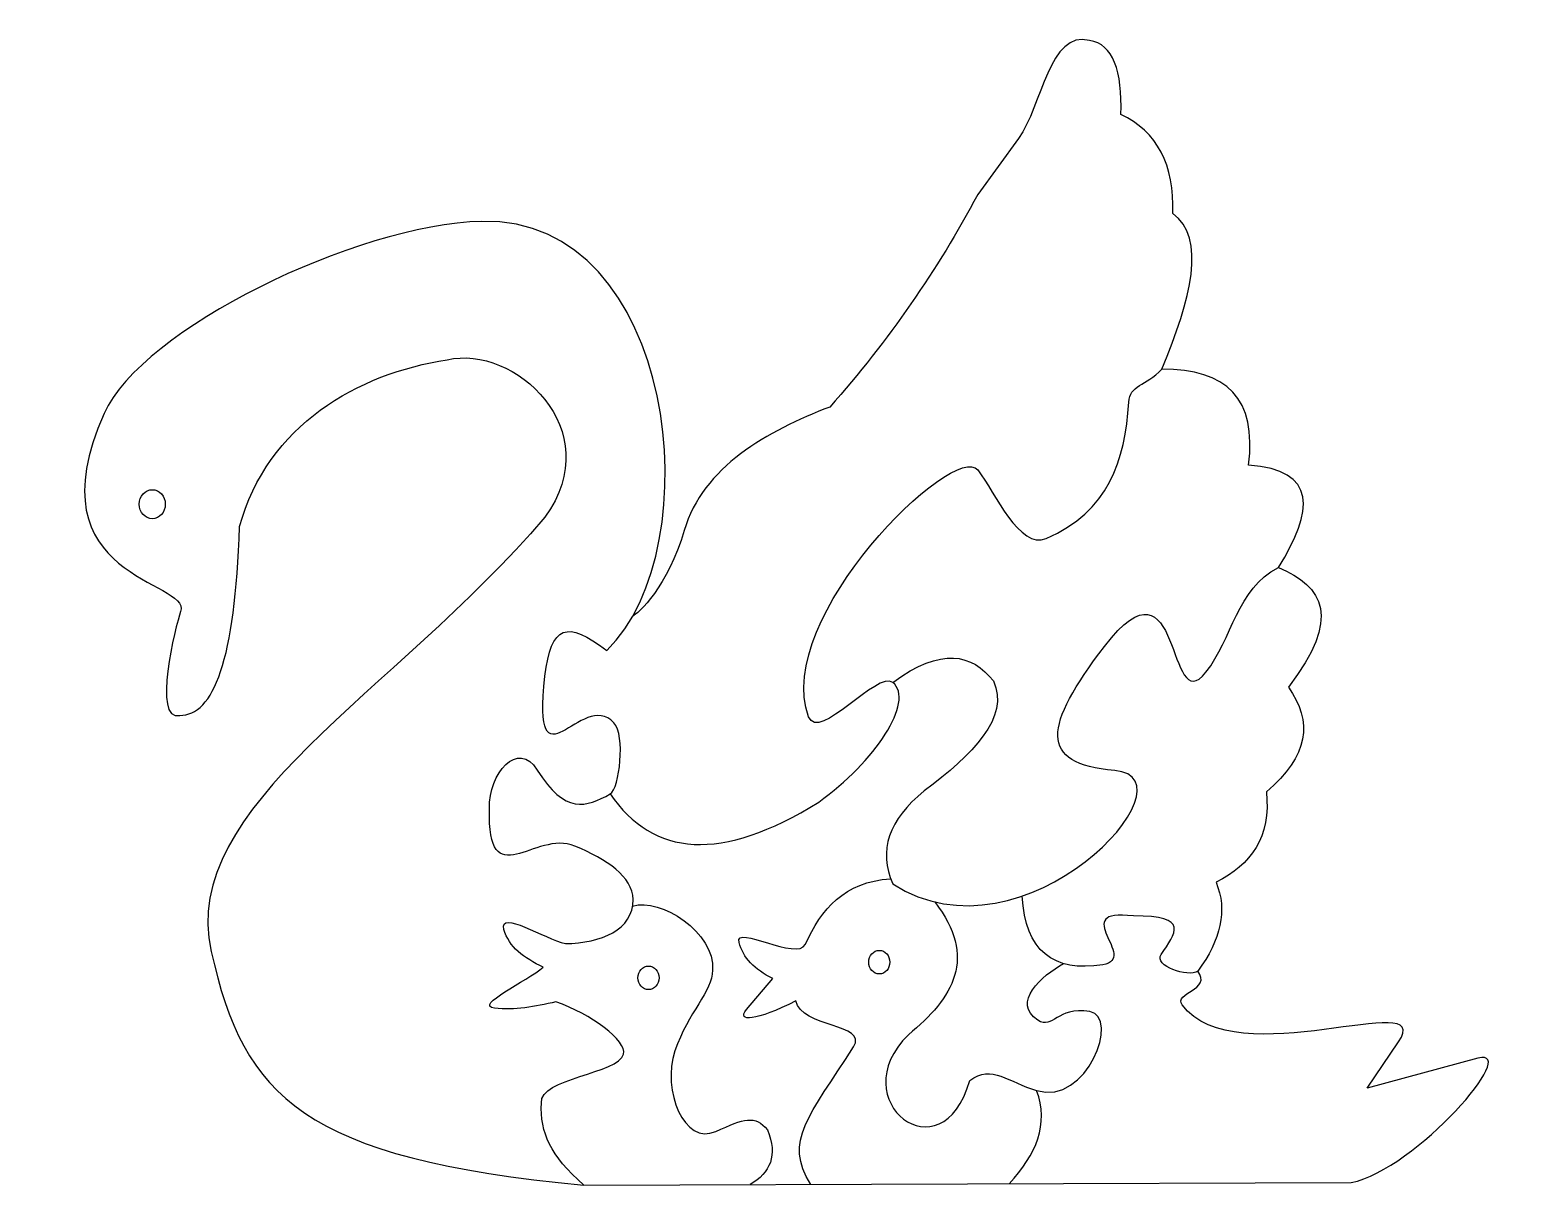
# Model space of a CAD drawing. Header units: millimetres. Extents: x -117 to 132, y -90 to 103.
import ezdxf

# ---------------------------------------------------------------- set-up
doc = ezdxf.new("R2010")
doc.units = ezdxf.units.MM
doc.header["$MEASUREMENT"] = 0
doc.layers.add('Camada 1', color=7, linetype='Continuous')

msp = doc.modelspace()

# ---------------------------------------------------------------- linework, layer by layer
at = {"layer": 'Camada 1', "color": 250, "lineweight": 25}
for centre, major_axis, ratio in [((-97.0503, 23.7076), (0, 2.4288), 0.89286891), ((24.286, -52.7424), (0, 1.968), 0.89283537), ((-14.2353, -55.3664), (0, 1.968), 0.89283537)]:
    msp.add_ellipse(centre, major_axis=major_axis, ratio=ratio, dxfattribs=at)
for points, knots in [([(-20.6296, -24.6522), (-13.4341, -35.1101), (-2.1135, -36.2072), (14.1858, -26.0073), (14.1858, -26.0073), (23.5096, -19.3524), (30.313, -9.1562), (26.5327, -6.0421), (26.5327, -6.0421), (24.0562, -4.0019), (14.1279, -16.2047), (12.4977, -11.7765), (12.4977, -11.7765), (6.4177, 4.7391), (36.8684, 34.4049), (40.7185, 29.4224), (40.7185, 29.4224), (43.6956, 25.5695), (47.667, 16.0826), (52.145, 17.9949), (52.145, 17.9949), (62.5706, 22.4471), (65.3277, 31.0076), (65.9377, 40.7185), (65.9377, 40.7185), (66.0607, 43.586), (68.7008, 43.472), (71.4544, 46.2352), (71.4544, 46.2352), (76.3398, 58.0374), (78.9247, 68.1526), (73.2933, 72.2425), (73.2933, 72.2425), (73.5547, 80.3851), (70.665, 85.9018), (64.6242, 88.7926), (64.6242, 88.7926), (64.8422, 96.0265), (63.3535, 100.5579), (59.3702, 101.1395), (59.3702, 101.1395), (52.6605, 102.9056), (51.4654, 90.2287), (47.5131, 84.7734), (47.5131, 84.7734), (47.5131, 84.7734), (40.7185, 75.3949), (40.7185, 75.3949), (40.7185, 75.3949), (34.0381, 62.884), (25.856, 51.0405), (16.0247, 39.9304), (16.0247, 39.9304), (5.6593, 35.9694), (-5.2084, 29.9464), (-8.2743, 19.3082), (-8.2743, 19.3082), (-10.9334, 10.0814), (-16.0044, 5.3668), (-16.8891, 4.9822)], [0, 0, 0, 0, 0.06666667, 0.06666667, 0.06666667, 0.06666667, 0.13333333, 0.13333333, 0.13333333, 0.13333333, 0.2, 0.2, 0.2, 0.2, 0.26666667, 0.26666667, 0.26666667, 0.26666667, 0.33333333, 0.33333333, 0.33333333, 0.33333333, 0.4, 0.4, 0.4, 0.4, 0.46666667, 0.46666667, 0.46666667, 0.46666667, 0.53333333, 0.53333333, 0.53333333, 0.53333333, 0.6, 0.6, 0.6, 0.6, 0.66666667, 0.66666667, 0.66666667, 0.66666667, 0.73333333, 0.73333333, 0.73333333, 0.73333333, 0.8, 0.8, 0.8, 0.8, 0.86666667, 0.86666667, 0.86666667, 0.86666667, 0.93333333, 0.93333333, 0.93333333, 0.93333333, 1, 1, 1, 1]), ([(-25.023, -89.9752), (-71.7505, -85.4934), (-81.7799, -75.3659), (-87.2164, -50.9638), (-87.2164, -50.9638), (-92.6529, -26.5617), (-56.898, -8.1788), (-31.524, 21.5414), (-31.524, 21.5414), (-20.855, 36.2585), (-36.7531, 50.4431), (-47.8114, 47.8114), (-47.8114, 47.8114), (-62.7633, 45.5552), (-77.8238, 36.93), (-82.4878, 19.9652), (-82.4878, 19.9652), (-83.2111, -2.4476), (-86.845, -11.555), (-92.4704, -11.5588), (-92.4704, -11.5588), (-97.1675, -12.6837), (-93.1108, 3.5506), (-92.3395, 5.7798), (-92.3395, 5.7798), (-90.4977, 11.1027), (-117.488, 11.0411), (-105.0806, 38.8796), (-105.0806, 38.8796), (-98.843, 52.8747), (-63.128, 70.4149), (-42.032, 70.929), (-42.032, 70.929), (-9.5584, 71.7205), (-3.5108, 16.4241), (-21.2122, -0.7201), (-21.2122, -0.7201), (-27.8663, 4.4327), (-30.4723, 3.5112), (-31.524, -4.9913), (-31.524, -4.9913), (-33.5878, -24.9209), (-25.3746, -6.9975), (-20.0054, -12.7699), (-20.0054, -12.7699), (-18.0706, -14.85), (-19.0359, -23.753), (-20.6296, -24.6522), (-20.6296, -24.6522), (-24.6439, -26.9171), (-28.1787, -28.0926), (-32.7905, -20.6657), (-32.7905, -20.6657), (-35.9793, -15.5305), (-40.974, -21.2515), (-40.7835, -27.1228), (-40.7835, -27.1228), (-41.1514, -41.8872), (-33.1588, -30.5604), (-26.5327, -33.3629), (-26.5327, -33.3629), (-21.1678, -35.6319), (-16.8645, -38.4141), (-16.8128, -42.2947), (-16.8128, -42.2947), (-16.7454, -47.3601), (-22.157, -49.5602), (-28.1089, -49.6503), (-28.1089, -49.6503), (-31.524, -48.8622), (-39.2531, -43.8985), (-38.3542, -47.286), (-38.3542, -47.286), (-37.5817, -50.1972), (-35.0096, -52.0801), (-31.7867, -53.5908), (-31.7867, -53.5908), (-34.5012, -55.8676), (-43.4479, -59.9981), (-39.9304, -60.421), (-39.9304, -60.421), (-36.6221, -60.8188), (-33.1686, -60.2), (-29.6851, -59.3702), (-29.6851, -59.3702), (-23.8357, -61.39), (-17.8426, -65.8634), (-18.3844, -68.1143), (-18.3844, -68.1143), (-19.1535, -71.31), (-32.5138, -72.1439), (-32.1141, -76.2486), (-32.1141, -76.2486), (-32.2765, -81.3054), (-30.7217, -84.9407), (-25.023, -89.9752)], [0, 0, 0, 0, 0.04166667, 0.04166667, 0.04166667, 0.04166667, 0.08333333, 0.08333333, 0.08333333, 0.08333333, 0.125, 0.125, 0.125, 0.125, 0.16666667, 0.16666667, 0.16666667, 0.16666667, 0.20833333, 0.20833333, 0.20833333, 0.20833333, 0.25, 0.25, 0.25, 0.25, 0.29166667, 0.29166667, 0.29166667, 0.29166667, 0.33333333, 0.33333333, 0.33333333, 0.33333333, 0.375, 0.375, 0.375, 0.375, 0.41666667, 0.41666667, 0.41666667, 0.41666667, 0.45833333, 0.45833333, 0.45833333, 0.45833333, 0.5, 0.5, 0.5, 0.5, 0.54166667, 0.54166667, 0.54166667, 0.54166667, 0.58333333, 0.58333333, 0.58333333, 0.58333333, 0.625, 0.625, 0.625, 0.625, 0.66666667, 0.66666667, 0.66666667, 0.66666667, 0.70833333, 0.70833333, 0.70833333, 0.70833333, 0.75, 0.75, 0.75, 0.75, 0.79166667, 0.79166667, 0.79166667, 0.79166667, 0.83333333, 0.83333333, 0.83333333, 0.83333333, 0.875, 0.875, 0.875, 0.875, 0.91666667, 0.91666667, 0.91666667, 0.91666667, 0.95833333, 0.95833333, 0.95833333, 0.95833333, 1, 1, 1, 1]), ([(26.5327, -6.0421), (34.6978, -0.0448), (39.7329, -1.2705), (43.3455, -5.7794), (43.3455, -5.7794), (46.1219, -11.9089), (39.8892, -18.0386), (31.7867, -24.1684), (31.7867, -24.1684), (25.7997, -28.9817), (24.1164, -34.1537), (26.5327, -39.6677), (26.5327, -39.6677), (48.5394, -53.9041), (77.7978, -21.9798), (63.5745, -20.7537), (63.5745, -20.7537), (50.6552, -19.64), (51.7659, -13.2607), (61.8493, -0.0667), (61.8493, -0.0667), (74.9164, 17.0314), (72.1817, -12.6852), (78.809, -4.3347), (78.809, -4.3347), (83.2346, 1.2417), (83.9114, 9.6093), (90.8942, 13.135), (90.8942, 13.135), (96.8914, 22.6572), (97.4164, 29.4435), (85.9029, 30.2105), (85.9029, 30.2105), (87.4054, 41.3292), (82.2062, 46.3206), (71.4544, 46.2352)], [0, 0, 0, 0, 0.11111111, 0.11111111, 0.11111111, 0.11111111, 0.22222222, 0.22222222, 0.22222222, 0.22222222, 0.33333333, 0.33333333, 0.33333333, 0.33333333, 0.44444444, 0.44444444, 0.44444444, 0.44444444, 0.55555556, 0.55555556, 0.55555556, 0.55555556, 0.66666667, 0.66666667, 0.66666667, 0.66666667, 0.77777778, 0.77777778, 0.77777778, 0.77777778, 0.88888889, 0.88888889, 0.88888889, 0.88888889, 1, 1, 1, 1]), ([(90.8942, 13.135), (98.3982, 10.028), (101.5283, 4.6878), (92.5665, -6.8276), (92.5665, -6.8276), (96.6766, -12.5651), (95.9759, -18.3777), (88.8901, -24.2905), (88.8901, -24.2905), (89.7248, -31.9067), (86.3005, -36.4971), (80.4869, -39.39), (80.4869, -39.39), (82.4569, -44.0649), (81.27, -49.0268), (77.467, -54.2269), (77.467, -54.2269), (75.8476, -55.3637), (70.0222, -53.3925), (71.3221, -51.4589), (71.3221, -51.4589), (73.7013, -47.9196), (76.2514, -44.9624), (66.7004, -45.0359), (66.7004, -45.0359), (55.5787, -43.6704), (67.7298, -52.1946), (61.5803, -53.1767), (61.5803, -53.1767), (53.3251, -54.4951), (48.6786, -50.8919), (48.126, -41.7065)], [0, 0, 0, 0, 0.125, 0.125, 0.125, 0.125, 0.25, 0.25, 0.25, 0.25, 0.375, 0.375, 0.375, 0.375, 0.5, 0.5, 0.5, 0.5, 0.625, 0.625, 0.625, 0.625, 0.75, 0.75, 0.75, 0.75, 0.875, 0.875, 0.875, 0.875, 1, 1, 1, 1]), ([(12.867, -89.8484), (8.2277, -82.5265), (12.5895, -78.5716), (20.0057, -66.8665), (20.0057, -66.8665), (22.4372, -63.0289), (11.2462, -63.6529), (10.3727, -59.2163), (10.3727, -59.2163), (3.7233, -62.6064), (0.355, -62.7758), (2.137, -60.6734), (2.137, -60.6734), (2.137, -60.6734), (6.5343, -55.4855), (6.5343, -55.4855), (6.5343, -55.4855), (3.4283, -53.997), (1.5468, -51.9835), (0.8897, -49.4451), (0.8897, -49.4451), (0.1103, -46.4346), (10.673, -52.5989), (11.9483, -49.7627), (11.9483, -49.7627), (14.6036, -43.8579), (18.4323, -39.3846), (26.188, -38.8073)], [0, 0, 0, 0, 0.14285714, 0.14285714, 0.14285714, 0.14285714, 0.28571429, 0.28571429, 0.28571429, 0.28571429, 0.42857143, 0.42857143, 0.42857143, 0.42857143, 0.57142857, 0.57142857, 0.57142857, 0.57142857, 0.71428571, 0.71428571, 0.71428571, 0.71428571, 0.85714286, 0.85714286, 0.85714286, 0.85714286, 1, 1, 1, 1]), ([(-16.8879, -43.3859), (-12.2353, -41.9046), (-3.081, -47.7923), (-3.5451, -54.0956), (-3.5451, -54.0956), (-3.5436, -57.5741), (-7.6281, -61.0905), (-9.8114, -67.5556), (-9.8114, -67.5556), (-12.0508, -74.1868), (-8.2259, -83.3687), (-3.0199, -81.0121), (-3.0199, -81.0121), (1.8103, -78.8256), (3.4951, -78.2128), (5.6459, -80.7495), (5.6459, -80.7495), (7.3779, -85.0019), (6.0976, -87.9038), (2.7566, -89.8822)], [0, 0, 0, 0, 0.2, 0.2, 0.2, 0.2, 0.4, 0.4, 0.4, 0.4, 0.6, 0.6, 0.6, 0.6, 0.8, 0.8, 0.8, 0.8, 1, 1, 1, 1]), ([(33.5404, -42.6893), (40.8188, -51.9535), (36.5941, -58.7529), (29.1486, -64.8622), (29.1486, -64.8622), (17.9334, -75.8521), (34.7952, -88.8647), (39.39, -72.4776), (39.39, -72.4776), (43.11, -69.7936), (45.8103, -72.7618), (50.5505, -74.1845), (50.5505, -74.1845), (59.02, -76.7267), (64.4941, -61.7826), (59.4138, -60.9893), (59.4138, -60.9893), (53.8137, -60.1148), (53.3436, -64.105), (50.7475, -62.4332), (50.7475, -62.4332), (46.3208, -59.5825), (51.4115, -54.9269), (55.0319, -52.9862)], [0, 0, 0, 0, 0.16666667, 0.16666667, 0.16666667, 0.16666667, 0.33333333, 0.33333333, 0.33333333, 0.33333333, 0.5, 0.5, 0.5, 0.5, 0.66666667, 0.66666667, 0.66666667, 0.66666667, 0.83333333, 0.83333333, 0.83333333, 0.83333333, 1, 1, 1, 1]), ([(-25.023, -89.9752), (-25.023, -89.9752), (103.0705, -89.5466), (103.0705, -89.5466), (103.0705, -89.5466), (113.8623, -87.3449), (131.5846, -66.8137), (124.2098, -68.8012), (124.2098, -68.8012), (124.2098, -68.8012), (105.6965, -73.7906), (105.6965, -73.7906), (105.6965, -73.7906), (105.6965, -73.7906), (110.9485, -66.0439), (110.9485, -66.0439), (110.9485, -66.0439), (117.2249, -56.7862), (83.689, -71.8577), (74.841, -59.8728), (74.841, -59.8728), (73.3474, -57.8497), (79.857, -57.4434), (77.467, -54.2269)], [0, 0, 0, 0, 0.16666667, 0.16666667, 0.16666667, 0.16666667, 0.33333333, 0.33333333, 0.33333333, 0.33333333, 0.5, 0.5, 0.5, 0.5, 0.66666667, 0.66666667, 0.66666667, 0.66666667, 0.83333333, 0.83333333, 0.83333333, 0.83333333, 1, 1, 1, 1])]:
    msp.add_open_spline(points, degree=3, knots=knots, dxfattribs=at)
msp.add_open_spline([(45.9543, -89.7377), (50.4987, -84.8705), (52.6539, -79.7517), (50.5505, -74.1845)], degree=3, dxfattribs=at)

doc.saveas('drawing.dxf')
